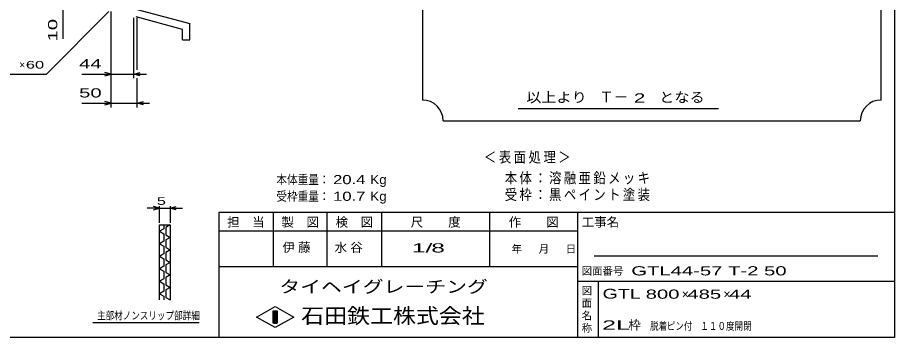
# Model space of a CAD drawing. Units: millimetres, scale not verified. Extents: x -1456 to 1385, y -1026 to 843.
# Drawn here: x -297 to 1385, y -917 to -303 of the extents above; entities that cross this region are included whole.
import ezdxf
from ezdxf.enums import TextEntityAlignment as Align

# ---------------------------------------------------------------- set-up
doc = ezdxf.new("R2010")
doc.units = ezdxf.units.MM
doc.header["$LTSCALE"] = 8
for name, color, linetype, lineweight in [('0_2', 150, 'Continuous', 25), ('19', 6, 'Continuous', 25), ('22', 4, 'Continuous', 25), ('24', 2, 'Continuous', 25), ('32', 4, 'Continuous', 25)]:
    doc.layers.add(name, color=color, linetype=linetype, lineweight=lineweight)
doc.styles.add('ベクトル', font='')
doc.styles.get('ベクトル').set_extended_font_data('ベクトル')

msp = doc.modelspace()

# ---------------------------------------------------------------- linework, layer by layer
at = {"layer": '0_2'}
for p, q in [((1384.8, 842.8), (1384.8, -917.2)), ((1384.8, -677.2), (88.8, -677.2)), ((88.8, -677.2), (88.8, -917.2)), ((192.8, -677.2), (192.8, -781.2)), ((296.8, -781.2), (296.8, -677.2)), ((400.8, -677.2), (400.8, -781.2)), ((608.8, -781.2), (608.8, -677.2)), ((776.8, -677.2), (776.8, -917.2)), ((776.8, -713.2), (88.8, -713.2)), ((1352.8, -761.2), (808.8, -761.2)), ((88.8, -781.2), (776.8, -781.2)), ((776.8, -809.2), (1384.8, -809.2)), ((816.8, -917.2), (816.8, -809.2)), ((160.8, -878), (196.8, -858)), ((192.8, -866), (200.8, -866)), ((192.8, -890), (192.8, -866)), ((192.8, -866), (194.4, -866)), ((194.4, -866), (194.4, -890)), ((196, -890), (196, -866)), ((196, -866), (197.6, -866)), ((196.8, -858), (232.8, -878)), ((197.6, -866), (197.6, -890)), ((199.2, -890), (199.2, -866)), ((199.2, -866), (200.8, -866)), ((200.8, -866), (200.8, -890)), ((200.8, -866), (200.8, -890)), ((196.8, -898), (160.8, -878)), ((200.8, -890), (192.8, -890)), ((194.4, -890), (196, -890)), ((232.8, -878), (196.8, -898)), ((197.6, -890), (199.2, -890)), ((1384.8, -917.2), (-1383.2, -917.2))]:
    msp.add_line(p, q, dxfattribs=at)
at = {"layer": '19'}
for p, q in [((19, -325.5), (-70, -301.5)), ((-68, -287.5), (33, -314.5)), ((33, -345.5), (33, -314.5)), ((19, -345.5), (19, -325.5)), ((19, -345.5), (33, -345.5))]:
    msp.add_line(p, q, dxfattribs=at)
at = {"layer": '22'}
for p, q in [((-242, -411.5), (-122, -291.5)), ((-210, -343.5), (-210, -287.5)), ((-118, -419.5), (-118, -291.5)), ((-118, -475.5), (-118, -291.5)), ((-74, -419.5), (-74, -303.7)), ((-68, -403.5), (-68, -303.7)), ((-402, -411.5), (-242, -411.5)), ((-174, -411.5), (-118, -411.5)), ((-118, -411.5), (-130, -408.3)), ((-130, -414.7), (-118, -411.5)), ((-118, -411.5), (-74, -411.5)), ((-74, -411.5), (-62, -408.3)), ((-62, -414.7), (-74, -411.5)), ((-74, -411.5), (-50, -411.5)), ((-68, -475.5), (-68, -419.5)), ((-174, -467.5), (-118, -467.5)), ((-118, -467.5), (-130, -464.3)), ((-130, -470.7), (-118, -467.5)), ((-118, -467.5), (-68, -467.5)), ((-68, -467.5), (-56, -464.3)), ((-56, -470.7), (-68, -467.5)), ((-68, -467.5), (-44, -467.5))]:
    msp.add_line(p, q, dxfattribs=at)
at = {"layer": '24', "color": 4}
for p, q in [((479.2, 778.8), (479.2, -461.2)), ((1359.2, -461.2), (1359.2, 778.8)), ((663.2, -477.2), (1047.2, -477.2)), ((519.2, -501.2), (1319.2, -501.2))]:
    msp.add_line(p, q, dxfattribs=at)
for centre, start, end in [((479.2, -501.2), 0, 90), ((1359.2, -501.2), 90, 180)]:
    msp.add_arc(centre, 40, start, end, dxfattribs=at)
at = {"layer": '32'}
for p, q in [((-24.8, -669.2), (-48.8, -669.2)), ((-24.8, -669.2), (-36.8, -666)), ((-36.8, -672.4), (-24.8, -669.2)), ((-24.8, -697.2), (-24.8, -665.2)), ((-24.8, -669.2), (-4.8, -669.2)), ((-4.8, -665.2), (-4.8, -697.2)), ((-4.8, -669.2), (7.2, -666)), ((7.2, -672.4), (-4.8, -669.2)), ((-4.8, -669.2), (19.2, -669.2)), ((-24.8, -701.2), (-4.8, -701.2)), ((-24.8, -845.2), (-24.8, -701.2)), ((-16.8, -701.2), (-16.8, -708.4)), ((-4.8, -701.2), (-12.8, -706)), ((-12.8, -706), (-12.8, -720.4)), ((-4.8, -701.2), (-4.8, -845.2)), ((-16.8, -708.4), (-24.8, -713.2)), ((-24.8, -713.2), (-16.8, -718)), ((-16.8, -718), (-16.8, -732.4)), ((-12.8, -720.4), (-4.8, -725.2)), ((-16.8, -732.4), (-24.8, -737.2)), ((-24.8, -737.2), (-16.8, -742)), ((-4.8, -725.2), (-12.8, -730)), ((-12.8, -730), (-12.8, -744.4)), ((-16.8, -756.4), (-24.8, -761.2)), ((-16.8, -742), (-16.8, -756.4)), ((-12.8, -744.4), (-4.8, -749.2)), ((-4.8, -749.2), (-12.8, -754)), ((-12.8, -754), (-12.8, -768.4)), ((-24.8, -761.2), (-16.8, -766)), ((-16.8, -766), (-16.8, -780.4)), ((-12.8, -768.4), (-4.8, -773.2)), ((-4.8, -773.2), (-12.8, -778)), ((-16.8, -780.4), (-24.8, -785.2)), ((-24.8, -785.2), (-16.8, -790)), ((-16.8, -790), (-16.8, -804.4)), ((-12.8, -778), (-12.8, -792.4)), ((-16.8, -804.4), (-24.8, -809.2)), ((-12.8, -792.4), (-4.8, -797.2)), ((-4.8, -797.2), (-12.8, -802)), ((-12.8, -802), (-12.8, -816.4)), ((-24.8, -809.2), (-16.8, -814)), ((-16.8, -814), (-16.8, -828.4)), ((-12.8, -816.4), (-4.8, -821.2)), ((-4.8, -821.2), (-12.8, -826)), ((-16.8, -828.4), (-24.8, -833.2)), ((-24.8, -833.2), (-16.8, -838)), ((-16.8, -838), (-16.8, -845.2)), ((-12.8, -826), (-12.8, -840.4)), ((-12.8, -840.4), (-4.8, -845.2)), ((51.2, -889.2), (-152.8, -889.2))]:
    msp.add_line(p, q, dxfattribs=at)

# ---------------------------------------------------------------- texts
at = {"layer": '0_2', "style": 'ベクトル'}
for s, height, p in [('担\u3000当', 17.6, (104.8, -695.6)), ('製\u3000図', 17.6, (208.8, -695.6)), ('検\u3000図', 17.6, (312.8, -695.6)), ('尺\u3000\u3000度', 17.6, (456.8, -695.6)), ('作\u3000\u3000図', 17.6, (644.8, -695.6)), ('工事名', 17.6, (784.8, -695.6)), ('年', 14.66, (650.4, -747.2)), ('月', 14.66, (702.4, -747.2)), ('日', 14.66, (754.4, -747.2)), ('図面番号', 14.66, (784.8, -789.6)), ('図', 14.66, (784.8, -827.2)), ('面', 14.66, (784.8, -851.2)), ('名', 14.66, (784.8, -875.2)), ('称', 14.66, (784.8, -899.2))]:
    msp.add_text(s, height=height, dxfattribs=at).set_placement(p, align=Align.MIDDLE_LEFT)
at = {"layer": '0_2', "color": 222, "style": 'ベクトル'}
for s, height, width, p in [('タイヘイグレーチング', 23.46, 1.25, (204.8, -819.6)), ('石田鉄工株式会社', 29.33, 1.1, (246.8, -875.6))]:
    msp.add_text(s, height=height, dxfattribs=dict(at, width=width)).set_placement(p, align=Align.MIDDLE_LEFT)
at = {"layer": '22', "color": 2, "style": 'ベクトル', "width": 1.65}
msp.add_text(' 10 ', height=17.6, rotation=90, dxfattribs=at).set_placement((-230, -359.5), align=Align.MIDDLE_LEFT)
at = {"layer": '22', "color": 2, "style": 'ベクトル'}
for s, height, width, p in [(' 60 ', 14.66, 1.6, (-290, -393.5)), (' 44 ', 17.6, 1.65, (-190, -391.5)), (' 50 ', 17.6, 1.65, (-190, -447.5)), ('本体重量：', 17.6, 0.85, (199.2, -614)), (' 20.4', 17.6, 1.35, (299.2, -614)), ('Kg', 17.6, 1.1, (379.2, -614)), ('受枠重量：', 17.6, 0.85, (199.2, -646)), (' 10.7', 17.6, 1.35, (299.2, -646)), ('Kg', 17.6, 1.1, (379.2, -646)), ('1/', 17.6, 2, (459.2, -745.2)), (' 8 ', 17.6, 2, (483.2, -745.2)), ('GTL44-57 T-2 50                 ', 17.6, 1.65, (880, -789.2)), ('GTL', 18.77, 1.5, (824.8, -833.2)), (' 800 ', 17.6, 1.65, (896.8, -834)), (' 485 ', 17.6, 1.65, (976.8, -834)), (' 44 ', 17.6, 1.65, (1056.8, -834)), ('2L', 17.6, 2.05, (824, -893.2)), ('脱着', 14.66, 0.8, (916, -895.2)), ('ピン付', 14.66, 0.8, (948, -895.2)), ('\u3000１１０度開閉', 14.66, 0.8, (996, -895.2))]:
    msp.add_text(s, height=height, dxfattribs=dict(at, width=width)).set_placement(p, align=Align.MIDDLE_LEFT)
for s, height, p in [('×', 14.66, (-294, -393.5)), ('×', 17.6, (976.8, -834)), ('×', 17.6, (1056.8, -834)), ('枠', 17.6, (874.4, -893.2))]:
    msp.add_text(s, height=height, dxfattribs=at).set_placement(p, align=Align.MIDDLE_LEFT)
at = {"layer": '22', "color": 2, "attachment_point": 4, "style": 'ベクトル'}
for s, insert, char_height in [('\\T1.2;\\W0.85;＜表面処理＞', (597.2, -572), 20.53), ('\\T1.19;\\W0.85;本体：溶融亜鉛メッキ', (637.2, -612), 20.53), ('\\T1.19;\\W0.85;受枠：黒ペイント塗装', (637.2, -644), 20.53), ('\\T1.25;伊藤\u3000', (210.8, -745.2), 17.6), ('\\T1.25;水谷\u3000', (310.8, -745.2), 17.6)]:
    msp.add_mtext(s, dxfattribs=dict(at, insert=insert, char_height=char_height))
at = {"layer": '24', "style": 'ベクトル'}
for s, height, width, p in [('以上より\u3000', 19.35, 1.1, (678.4, -456)), (' 2 ', 17.6, 1.65, (874.4, -457.2)), ('となる', 19.35, 1.1, (933.6, -456))]:
    msp.add_text(s, height=height, dxfattribs=dict(at, width=width)).set_placement(p, align=Align.MIDDLE_LEFT)
msp.add_text('Ｔ－', height=20.53, dxfattribs=at).set_placement((818.4, -455.2), align=Align.MIDDLE_LEFT)
at = {"layer": '32', "color": 2, "style": 'ベクトル'}
for s, width, p in [(' 5 ', 1.6, (-38.8, -655.2)), ('主部材ノンスリップ部詳細', 0.8, (-144.8, -875.2))]:
    msp.add_text(s, height=14.66, dxfattribs=dict(at, width=width)).set_placement(p, align=Align.MIDDLE_LEFT)

doc.saveas('drawing.dxf')
